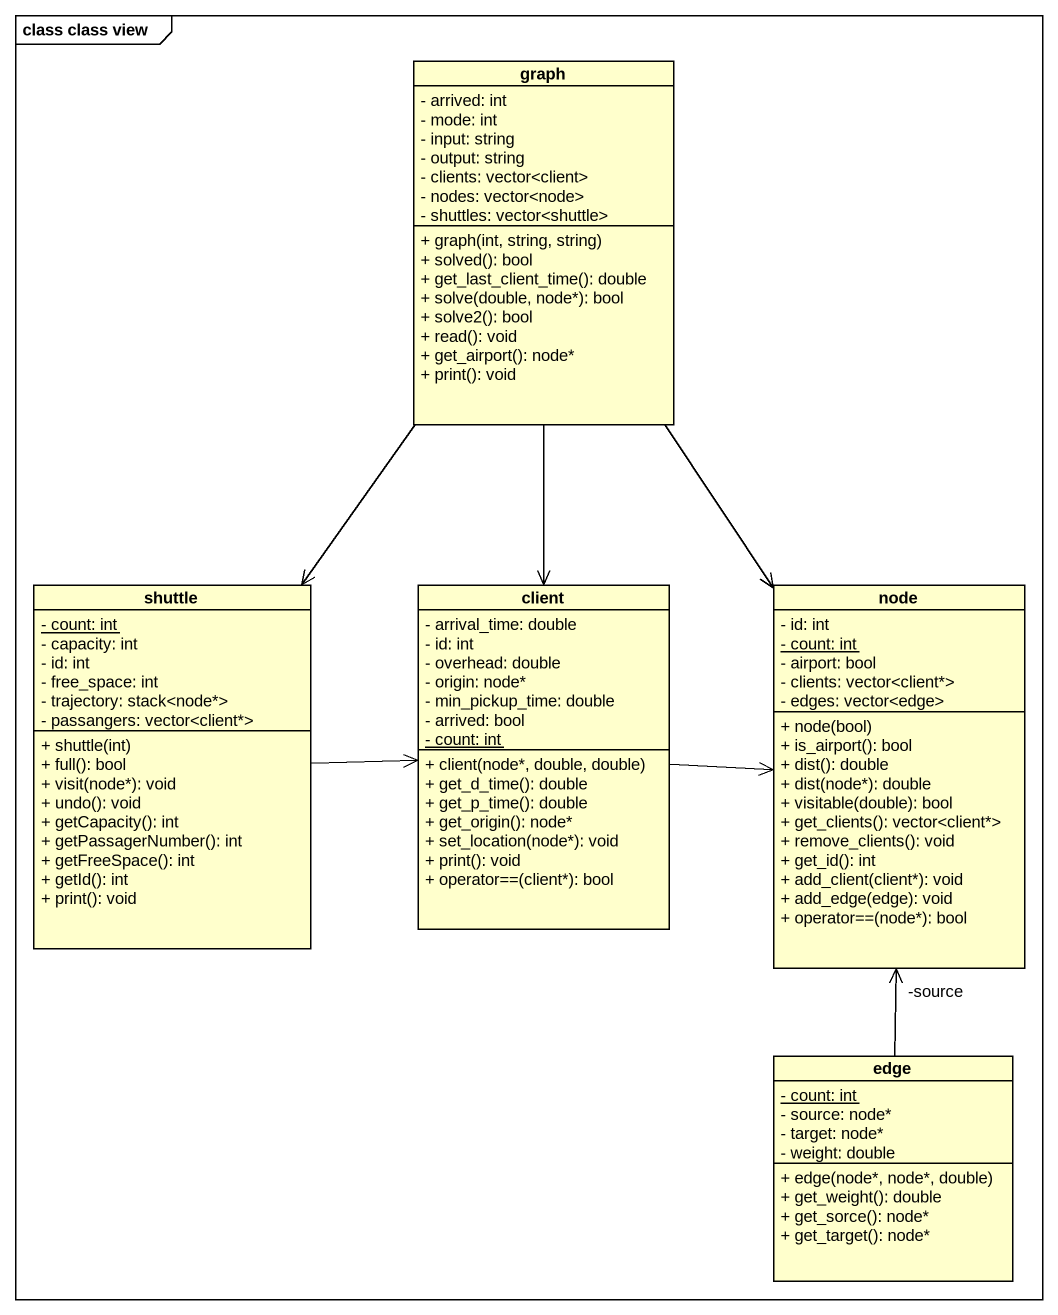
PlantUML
@startuml
mainframe class class view
hide circle
hide empty members
skinparam classAttributeIconSize 0
class graph {
  - arrived: int
  - mode: int
  - input: string
  - output: string
  - clients: vector<client>
  - nodes: vector<node>
  - shuttles: vector<shuttle>
  + graph(int, string, string)
  + solved(): bool
  + get_last_client_time(): double
  + solve(double, node*): bool
  + solve2(): bool
  + read(): void
  + get_airport(): node*
  + print(): void
}
class shuttle {
  {static} - count: int
  - capacity: int
  - id: int
  - free_space: int
  - trajectory: stack<node*>
  - passangers: vector<client*>
  + shuttle(int)
  + full(): bool
  + visit(node*): void
  + undo(): void
  + getCapacity(): int
  + getPassagerNumber(): int
  + getFreeSpace(): int
  + getId(): int
  + print(): void
}
class client {
  - arrival_time: double
  - id: int
  - overhead: double
  - origin: node*
  - min_pickup_time: double
  - arrived: bool
  {static} - count: int
  + client(node*, double, double)
  + get_d_time(): double
  + get_p_time(): double
  + get_origin(): node*
  + set_location(node*): void
  + print(): void
  + operator==(client*): bool
}
class "node" as node_ {
  - id: int
  {static} - count: int
  - airport: bool
  - clients: vector<client*>
  - edges: vector<edge>
  + node(bool)
  + is_airport(): bool
  + dist(): double
  + dist(node*): double
  + visitable(double): bool
  + get_clients(): vector<client*>
  + remove_clients(): void
  + get_id(): int
  + add_client(client*): void
  + add_edge(edge): void
  + operator==(node*): bool
}
class edge {
  {static} - count: int
  - source: node*
  - target: node*
  - weight: double
  + edge(node*, node*, double)
  + get_weight(): double
  + get_sorce(): node*
  + get_target(): node*
}
graph --> shuttle
graph --> client
graph --> node_
shuttle -right-> client
client -right-> node_
edge -up-> node_
edge -up-> "-source" node_
@enduml
